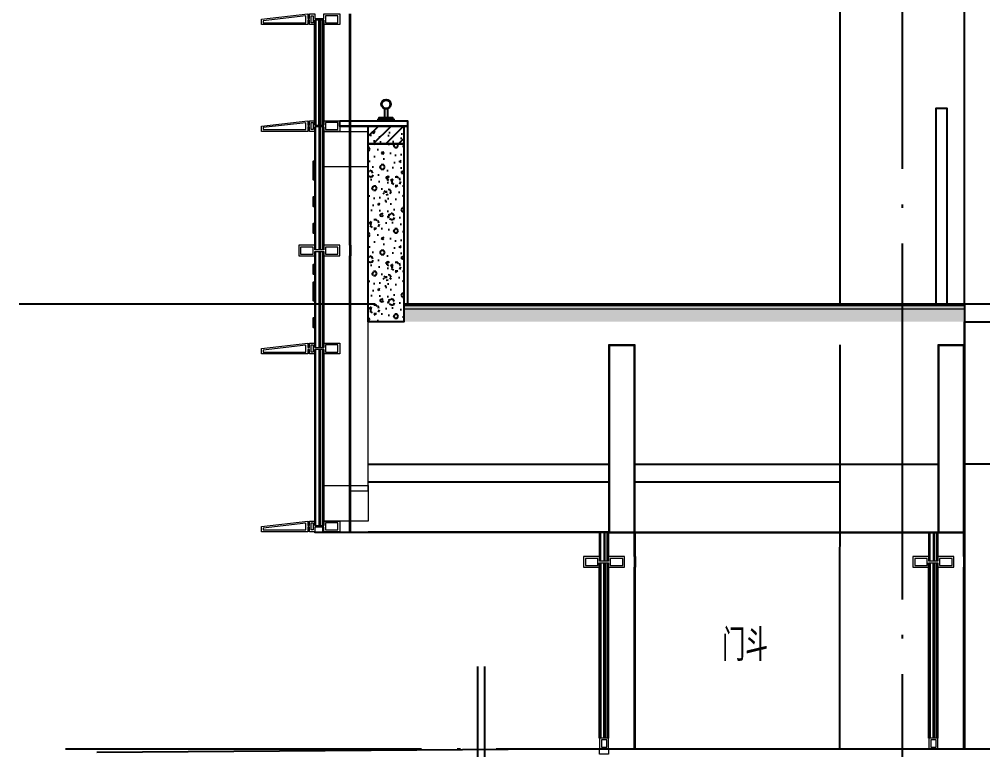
# Model space of a CAD drawing. Extents: x 1147314 to 1218578, y -272074 to -241968.
# Drawn here: x 1147314 to 1152727, y -266517 to -262412 of the extents above; entities that cross this region are included whole.
import ezdxf

# ---------------------------------------------------------------- set-up
doc = ezdxf.new("R2010")
doc.units = 0
doc.header["$LTSCALE"] = 1000
doc.header["$MEASUREMENT"] = 0
doc.linetypes.add('230303生产综合楼-平面图_t8$0$DOTE', pattern=[2.42, 2, -0.2, 0.02, -0.2])
doc.linetypes.add('DOTE', pattern=[2.42, 2, -0.2, 0.02, -0.2])
for name, color, linetype in [('A-AXIS', 1, 'DOTE'), ('A-DOOR-FIRE', 4, 'Continuous'), ('A-SECT-SURF', 6, 'Continuous'), ('A-看线', 115, 'Continuous'), ('DIM_SYMB', 3, 'Continuous'), ('DOTE', 1, 'Continuous'), ('EVTR', 2, 'Continuous'), ('LY_MC_section A', 140, 'Continuous'), ('PUB_HATCH', 8, 'Continuous'), ('PUB_TEXT', 7, 'Continuous'), ('SURFACE', 6, 'Continuous'), ('WALL', 255, 'Continuous'), ('吊顶', 183, 'Continuous'), ('墙身抹灰', 6, 'Continuous')]:
    doc.layers.add(name, color=color, linetype=linetype)
for name, color, linetype, lineweight in [('A-WALL-INSL', 241, 'Continuous', 0), ('WALL-CURT-GLAZ', 120, 'Continuous', 0), ('WALL-CURT-METL', 211, 'Continuous', 0), ('墙身分层线', 253, 'Continuous', 18)]:
    doc.layers.add(name, color=color, linetype=linetype, lineweight=lineweight)
doc.layers.add('DIM_MODI', color=6, linetype='Continuous', plot=False)
doc.styles.add('_TCH_DIM', font='SIMPLEX', dxfattribs={"bigfont": 'GBCBIG'})

# ---------------------------------------------------------------- blocks, each defined once
blk = doc.blocks.new('A$C071d96ed')
at = {"layer": 'A-看线'}
for points in [[(44, -690), (44, 0)], [(50, -690), (50, 0)], [(196, -665), (196, -25)], [(200, -665), (200, -25)]]:
    blk.add_lwpolyline(points, dxfattribs=at)
at = {"layer": 'WALL-CURT-GLAZ'}
for p, q in [((0, -690), (0, 0)), ((6, -690), (6, 0)), ((25, -690), (25, 0)), ((31, -690), (31, 0))]:
    blk.add_line(p, q, dxfattribs=at)
blk = doc.blocks.new('A$C42b86bd6')
at = {"layer": 'A-看线'}
for points in [[(286, 0), (286, -60)], [(290, 0), (290, -60)]]:
    blk.add_lwpolyline(points, dxfattribs=at)
at = {"layer": 'WALL-CURT-METL'}
for points in [[(230, -60), (230, 0), (140, 0), (140, -25), (90, -25), (90, 0), (0, 0), (0, -60), (90, -60), (90, -35), (140, -35), (140, -60)], [(80, -25), (80, -10), (10, -10), (10, -50), (80, -50)], [(220, -50), (220, -10), (150, -10), (150, -35), (150, -50)]]:
    blk.add_lwpolyline(points, close=True, dxfattribs=at)
blk = doc.blocks.new('A$C38d1714a')
at = {"layer": 'A-WALL-INSL'}
blk.add_lwpolyline([(0, 0), (250, 0), (250, -200), (0, -200)], close=True, dxfattribs=at)
blk = doc.blocks.new('A$C37e4a2ef')
at = {"layer": 'A-看线'}
for points in [[(196, -60), (196, 0)], [(200, -60), (200, 0)]]:
    blk.add_lwpolyline(points, dxfattribs=at)
at = {"layer": 'WALL-CURT-METL'}
for points in [[(140, -60), (50, -60), (50, -35), (0, -35), (0, -60), (-30, -60), (-30, -35), (-40, -35), (-40, -60), (-300, -60), (-300, -30), (-40, 0), (-40, -25), (-30, -25), (-30, 0), (0, 0), (0, -25), (50, -25), (50, 0), (140, 0)], [(-50, -50), (-50, -11.2), (-290, -38.9), (-290, -50)], [(-20, -10), (-10, -10), (-10, -50), (-20, -50)], [(130, -25), (130, -10), (60, -10), (60, -50), (130, -50)]]:
    blk.add_lwpolyline(points, close=True, dxfattribs=at)
blk = doc.blocks.new('A$C827e71c0')
at = {"layer": 'A-DOOR-FIRE'}
blk.add_blockref('A$C42b86bd6', (-90, 0), dxfattribs=at)
blk = doc.blocks.new('A$C7aab0e27')
at = {"layer": 'A-DOOR-FIRE'}
blk.add_blockref('A$C37e4a2ef', (0, 0), dxfattribs=at)
blk = doc.blocks.new('A$C429b8df4')
at = {"layer": '吊顶'}
for points in [[(-9, 97.9), (-9, 30)], [(9, 97.9), (9, 30)]]:
    blk.add_lwpolyline(points, dxfattribs=at)
for points in [[(43.4, 30), (-43.4, 30), (-43.4, 39.2), (43.4, 39.2)], [(36.9, 39.2), (-37.9, 39.2), (-37.9, 48.4), (36.9, 48.4)]]:
    blk.add_lwpolyline(points, close=True, dxfattribs=at)
for radius in [26.5, 23.5]:
    blk.add_circle((0, 122.8), radius, dxfattribs=at)
blk = doc.blocks.new('A$Ce295fa89')
blk.add_wipeout([(0, 0), (2685.8, 0), (2685.8, -40), (0, -40)]).dxf.layer = 'DIM_SYMB'
at = {"layer": 'DIM_SYMB'}
for points in [[(0, 0), (1295.2, 0), (1310.5, 42), (1325.3, -42), (1340.2, 0), (2685.8, 0)], [(0, -40), (1295.2, -40), (1310.5, 2), (1325.3, -82), (1340.2, -40), (2685.8, -40)]]:
    blk.add_lwpolyline(points, dxfattribs=at)
blk = doc.blocks.new('A$C2bf41351')
at = {"layer": 'WALL-CURT-METL'}
blk.add_lwpolyline([(50, -35), (50, 0), (0, 0), (0, -60), (50, -60), (50, -35)], dxfattribs=at)
blk.add_lwpolyline([(40, -25), (40, -10), (10, -10), (10, -50), (40, -50)], close=True, dxfattribs=at)

msp = doc.modelspace()

# ---------------------------------------------------------------- hatches: boundary and pattern name
at = {"layer": 'PUB_HATCH'}
h = msp.add_hatch(dxfattribs=at)
h.set_pattern_fill('钢筋混凝土', color=256, scale=20, style=0)
h.set_pattern_definition([(45, (-14383.106, -52110.973), (-35.355339, 35.355339), []), (50, (-14383.1, -52110.97), (143.452037, -12.550427), [15, -165]), (355, (-14383.1, -52110.97), (-27.750267, 150.438427), [12, -132]), (100.4514, (-14371.15, -52112.02), (115.701876, 137.887908), [12.748038, -140.228422]), (46.1842, (-14383.1, -52070.97), (213.44821, -33.103803), [22.5, -247.5]), (96.6356, (-14365.32, -52073.73), (186.93254, 194.823574), [19.122058, -210.3426]), (351.1842, (-14383.1, -52070.97), (186.93239, 194.82372), [18, -198]), (21, (-14363.1, -52080.97), (119.38141, -80.523778), [15, -165]), (326, (-14363.1, -52080.97), (48.663066, 145.030009), [12, -132]), (71.4514, (-14353.16, -52087.68), (168.044526, 64.5061), [12.748038, -140.228422]), (37.5, (-14383.106, -52110.973), (2.431971, 66.5787708), [0, -130.4, 0, -134, 0, -132.5]), (7.5, (-14383.106, -52110.97), (52.6139075, 78.8823424), [0, -76.4, 0, -127.4, 0, -50.5]), (327.5, (-14427.706, -52110.973), (106.7644872, -4.5109743), [0, -50, 0, -156, 0, -207]), (317.5, (-14447.71, -52110.97), (116.637234, 20.0209965), [0, -65, 0, -103.6, 0, -147])])
h.paths.add_polyline_path([(1149274.4, -263011.6), (1149474.4, -263011.6), (1149474.4, -263111.6), (1149274.4, -263111.6)])
h = msp.add_hatch(dxfattribs=at)
h.set_pattern_fill('加气混凝土', color=256, scale=20, style=0)
h.set_pattern_definition([(0, (-14312.3, -52184.17), (120, 240), [0, -240]), (0, (-14452.7, -52216.57), (120, 240), [0, -240]), (0, (-14374.7, -52218.97), (120, 240), [0, -240]), (0, (-14289.5, -52148.17), (120, 240), [0, -240]), (0, (-14389.1, -52230.97), (120, 240), [0, -240]), (0, (-14265.5, -51996.97), (120, 240), [0, -240]), (0, (-14338.7, -52016.17), (120, 240), [0, -240]), (0, (-14300.3, -52046.17), (120, 240), [0, -240]), (0, (-14495.9, -52050.97), (120, 240), [0, -240]), (0, (-14378.3, -52061.77), (120, 240), [0, -240]), (0, (-14423.9, -52122.97), (120, 240), [0, -240]), (0, (-14421.5, -52212.97), (120, 240), [0, -240]), (0, (-14331.5, -52222.57), (120, 240), [0, -240]), (0, (-14265.5, -52116.97), (120, 240), [0, -240]), (0, (-14489.9, -52154.17), (120, 240), [0, -240]), (0, (-14469.5, -52113.37), (120, 240), [0, -240]), (0, (-14375.9, -52130.17), (120, 240), [0, -240]), (0, (-14409.5, -52164.97), (120, 240), [0, -240]), (0, (-14428.7, -52085.77), (120, 240), [0, -240]), (0, (-14398.7, -51995.77), (120, 240), [0, -240]), (0, (-14480.3, -52204.57), (120, 240), [0, -240]), (0, (-14348.3, -52044.97), (120, 240), [0, -240]), (0, (-14459.9, -52041.37), (120, 240), [0, -240]), (0, (-14479.1, -52010.17), (120, 240), [0, -240]), (130.601294, (-14280.249, -52072.116), (-599.99999337, 720.00000315), [10.53662, -4414.8444]), (18.4349488, (-14297.39, -52067.544), (599.9999978, 239.9999982), [10.842096, -1507.05116]), (90, (-14297.39, -52077.83), (120, 240), [10.285714, -469.71426]), (161.565051, (-14287.106, -52081.26), (-600.000003, 239.9999821), [10.842096, -1507.05116]), (53.1301023, (-14287.106, -52081.26), (120.0000002, 239.9999999), [11.42857, -1188.5714]), (135, (-14277.96, -52203.544), (-120.0000145, 239.999984), [9.697464, -669.12504]), (45, (-14291.68, -52203.544), (119.999999, 239.999999), [9.697464, -669.12504]), (135, (-14284.82, -52210.4), (-120.0000145, 239.999984), [9.697464, -669.12504]), (45, (-14284.82, -52210.4), (119.999999, 239.999999), [9.697464, -669.12504]), (116.56505, (-14393.4, -52042.4), (-2e-05, 479.999987), [12.77753, -255.5506]), (180, (-14399.1, -52030.97), (-120, 240), [13.714286, -226.2857]), (63.434949, (-14418.53, -52042.4), (1e-06, 479.999998), [12.77753, -255.5506]), (116.56505, (-14412.82, -52053.83), (-2e-05, 479.999987), [12.77753, -255.5506]), (0, (-14412.82, -52053.83), (120, 240), [13.714286, -226.2857]), (63.434949, (-14399.1, -52053.83), (1e-06, 479.999998), [12.77753, -255.5506]), (107.102728, (-14303.106, -52123.544), (-359.99998624, 1200.000001936), [15.54454, -6513.161]), (143.972626, (-14307.677, -52108.687), (-2279.9999711, 1679.9999981), [15.54454, -3248.808]), (180, (-14320.25, -52099.54), (-120, 240), [14.85714, -225.14284]), (36.0273733, (-14347.677, -52108.687), (2279.99998315, 1679.9999819), [15.54454, -3248.808]), (71.565051, (-14352.25, -52122.4), (360.0000018, 1199.9999979), [14.456126, -1503.43712]), (107.102728, (-14347.677, -52137.259), (-359.99998624, 1200.000001936), [15.54454, -6513.161]), (143.972626, (-14335.106, -52146.402), (-2279.9999711, 1679.9999981), [15.54454, -3248.808]), (0, (-14335.1, -52146.4), (120, 240), [14.85714, -225.14284]), (36.0273733, (-14320.249, -52146.402), (2279.99998315, 1679.9999819), [15.54454, -3248.808]), (71.565051, (-14307.677, -52137.26), (360.0000018, 1199.9999979), [14.456126, -1503.43712]), (150.255118, (-14300.82, -52011.544), (-360.00000085, 239.999997), [9.21401, -1925.72784]), (90, (-14308.82, -52016.12), (120, 240), [9.14286, -470.8571]), (29.7448813, (-14308.82, -52016.116), (360.0000002, 239.9999989), [9.21401, -1925.72784]), (116.56505, (-14356.82, -52181.83), (-2e-05, 479.999987), [12.77753, -255.5506]), (168.690067, (-14362.534, -52170.402), (-1080.0000008, 239.999994), [11.6549, -2435.8742]), (41.1859251, (-14383.106, -52176.116), (2999.99998182, 2639.99997692), [12.14874, -5090.3208]), (90, (-14383.1, -52187.54), (120, 240), [11.42857, -468.5714]), (138.814074, (-14373.963, -52195.544), (-2999.99994668, 2640.00001681), [12.14874, -5090.3208]), (16.6992442, (-14373.963, -52195.544), (3959.99997021, 1199.99998743), [11.93178, -4999.415]), (60.9453959, (-14362.534, -52192.116), (119.99999968, 239.99999788), [11.766434, -4930.1358]), (109.983106, (-14457.392, -52081.259), (-600.00000226, 1679.99999555), [13.3768, -5604.879]), (155.556045, (-14461.963, -52068.687), (-1560.00000595, 719.99998504), [13.809194, -5786.0526]), (24.4439547, (-14487.106, -52068.687), (1560.00000078, 719.99999654), [13.809194, -5786.0526]), (70.0168934, (-14491.677, -52081.259), (600.00000181, 1679.99999583), [13.3768, -5604.879]), (109.983106, (-14487.106, -52093.83), (-600.00000226, 1679.99999555), [13.3768, -5604.879]), (160.016893, (-14474.534, -52098.402), (-600.00000035, 239.99998907), [13.3768, -2795.751]), (19.9831065, (-14474.534, -52098.402), (599.9999967, 239.99999962), [13.3768, -2795.751]), (70.0168934, (-14461.963, -52093.83), (600.00000181, 1679.99999583), [13.3768, -5604.879]), (122.005383, (-14368.249, -52102.973), (-120.0000161, 239.99998775), [10.781693, -2253.3736]), (18.4349488, (-14384.25, -52097.26), (599.9999978, 239.9999982), [10.842096, -1507.05116]), (90, (-14384.25, -52107.54), (120, 240), [10.285714, -469.71426]), (161.565051, (-14373.963, -52110.973), (-600.000003, 239.9999821), [10.842096, -1507.05116]), (54.4623222, (-14373.963, -52110.973), (839.99999878, 1199.9999982), [9.83123, -4119.2846]), (116.56505, (-14437.96, -52161.26), (-2e-05, 479.999987), [12.77753, -255.5506]), (180, (-14443.68, -52149.83), (-120, 240), [12.57143, -227.42856]), (59.0362434, (-14463.106, -52161.259), (120.0000004, 239.99999884), [13.32789, -2785.5288]), (120.963756, (-14456.249, -52172.687), (-120.0000164, 239.99998898), [13.32789, -2785.5288]), (0, (-14456.25, -52172.69), (120, 240), [12.57143, -227.42856]), (63.434949, (-14443.68, -52172.69), (1e-06, 479.999998), [12.77753, -255.5506])])
h.paths.add_polyline_path([(1149274.4, -263111.6), (1149474.4, -263111.6), (1149474.4, -264111.6), (1149274.4, -264111.6)])
h = msp.add_hatch(dxfattribs=at)
h.set_pattern_fill('加气混凝土', color=256, scale=10, style=0)
h.set_pattern_definition([(0, (-1882.54, -43505.65), (60, 120), [0, -120]), (0, (-1952.74, -43521.85), (60, 120), [0, -120]), (0, (-1913.74, -43523.05), (60, 120), [0, -120]), (0, (-1871.14, -43487.65), (60, 120), [0, -120]), (0, (-1920.94, -43529.05), (60, 120), [0, -120]), (0, (-1859.14, -43412.05), (60, 120), [0, -120]), (0, (-1895.74, -43421.65), (60, 120), [0, -120]), (0, (-1876.54, -43436.65), (60, 120), [0, -120]), (0, (-1974.34, -43439.05), (60, 120), [0, -120]), (0, (-1915.54, -43444.45), (60, 120), [0, -120]), (0, (-1938.34, -43475.05), (60, 120), [0, -120]), (0, (-1937.14, -43520.05), (60, 120), [0, -120]), (0, (-1892.14, -43524.85), (60, 120), [0, -120]), (0, (-1859.14, -43472.05), (60, 120), [0, -120]), (0, (-1971.34, -43490.65), (60, 120), [0, -120]), (0, (-1961.14, -43470.25), (60, 120), [0, -120]), (0, (-1914.34, -43478.65), (60, 120), [0, -120]), (0, (-1931.14, -43496.05), (60, 120), [0, -120]), (0, (-1940.74, -43456.45), (60, 120), [0, -120]), (0, (-1925.74, -43411.45), (60, 120), [0, -120]), (0, (-1966.54, -43515.85), (60, 120), [0, -120]), (0, (-1900.54, -43436.05), (60, 120), [0, -120]), (0, (-1956.34, -43434.25), (60, 120), [0, -120]), (0, (-1965.94, -43418.65), (60, 120), [0, -120]), (130.601294, (-1866.5104, -43449.621), (-299.999996686, 360.000001574), [5.268311, -2207.4222]), (18.4349488, (-1875.082, -43447.335), (299.9999989, 119.9999991), [5.421048, -753.52558]), (90, (-1875.08, -43452.48), (60, 120), [5.142857, -234.85713]), (161.565051, (-1869.939, -43454.192), (-300.0000015, 119.99999105), [5.421048, -753.52558]), (53.1301023, (-1869.94, -43454.192), (60.0000001, 119.99999994), [5.714286, -594.2857]), (135, (-1865.368, -43515.335), (-60.0000073, 119.9999919), [4.848732, -334.56252]), (45, (-1872.225, -43515.335), (59.9999996, 119.9999995), [4.848732, -334.56252]), (135, (-1868.796, -43518.764), (-60.0000073, 119.9999919), [4.848732, -334.56252]), (45, (-1868.796, -43518.764), (59.9999996, 119.9999995), [4.848732, -334.56252]), (116.565051, (-1923.08, -43434.76), (-1e-05, 239.999993), [6.388765, -127.7753]), (180, (-1925.94, -43429.05), (-60, 120), [6.857143, -113.14285]), (63.434949, (-1935.65, -43434.76), (5e-07, 239.999999), [6.388765, -127.7753]), (116.565051, (-1932.8, -43440.48), (-1e-05, 239.999993), [6.388765, -127.7753]), (0, (-1932.8, -43440.48), (60, 120), [6.857143, -113.14285]), (63.434949, (-1925.94, -43440.48), (5e-07, 239.999999), [6.388765, -127.7753]), (107.102728, (-1877.939, -43475.3353), (-179.999993118, 600.000000968), [7.772269, -3256.5805]), (143.972626, (-1880.225, -43467.907), (-1139.99998555, 839.99999905), [7.772269, -1624.404]), (180, (-1886.51, -43463.34), (-60, 120), [7.428571, -112.57142]), (36.0273733, (-1900.225, -43467.907), (1139.999991575, 839.999990944), [7.772269, -1624.404]), (71.5650511, (-1902.51, -43474.764), (180.00000092, 599.99999897), [7.228063, -751.71856]), (107.102728, (-1900.2247, -43482.1925), (-179.999993118, 600.000000968), [7.772269, -3256.5805]), (143.972626, (-1893.939, -43486.764), (-1139.99998555, 839.99999905), [7.772269, -1624.404]), (0, (-1893.94, -43486.76), (60, 120), [7.428571, -112.57142]), (36.0273733, (-1886.51, -43486.764), (1139.999991575, 839.999990944), [7.772269, -1624.404]), (71.5650511, (-1880.225, -43482.192), (180.00000092, 599.99999897), [7.228063, -751.71856]), (150.255118, (-1876.796, -43419.335), (-180.00000043, 119.99999851), [4.607004, -962.86392]), (90, (-1880.796, -43421.62), (60, 120), [4.571429, -235.42855]), (29.7448813, (-1880.796, -43421.621), (180.0000001, 119.99999944), [4.607004, -962.86392]), (116.565051, (-1904.8, -43504.48), (-1e-05, 239.999993), [6.388765, -127.7753]), (168.690067, (-1907.653, -43498.764), (-540.0000004, 119.99999699), [5.827451, -1217.9371]), (41.1859251, (-1917.939, -43501.621), (1499.999990912, 1319.999988458), [6.074369, -2545.1604]), (90, (-1917.94, -43507.335), (60, 120), [5.714286, -234.2857]), (138.814074, (-1913.3675, -43511.3353), (-1499.999973338, 1320.000008407), [6.074369, -2545.1604]), (16.6992442, (-1913.3675, -43511.3353), (1979.999985103, 599.999993716), [5.96589, -2499.7075]), (60.9453959, (-1907.653, -43509.621), (59.99999984, 119.999998939), [5.883217, -2465.0679]), (109.983106, (-1955.082, -43454.1925), (-300.00000113, 839.999997777), [6.6884, -2802.4395]), (155.556045, (-1957.3675, -43447.907), (-780.000002973, 359.99999252), [6.904597, -2893.0263]), (24.4439547, (-1969.939, -43447.907), (780.00000039, 359.999998268), [6.904597, -2893.0263]), (70.0168934, (-1972.2247, -43454.1925), (300.000000904, 839.999997916), [6.6884, -2802.4395]), (109.983106, (-1969.939, -43460.478), (-300.00000113, 839.999997777), [6.6884, -2802.4395]), (160.016893, (-1963.653, -43462.764), (-300.00000018, 119.99999453), [6.6884, -1397.8755]), (19.9831065, (-1963.653, -43462.764), (299.99999835, 119.99999981), [6.6884, -1397.8755]), (70.0168934, (-1957.3675, -43460.478), (300.000000904, 839.999997916), [6.6884, -2802.4395]), (122.005383, (-1910.51, -43465.05), (-60.00000805, 119.99999387), [5.390846, -1126.6868]), (18.4349488, (-1918.51, -43462.192), (299.9999989, 119.9999991), [5.421048, -753.52558]), (90, (-1918.51, -43467.335), (60, 120), [5.142857, -234.85713]), (161.565051, (-1913.368, -43469.05), (-300.0000015, 119.99999105), [5.421048, -753.52558]), (54.4623222, (-1913.3675, -43469.0496), (419.99999939, 599.9999991), [4.915614, -2059.6423]), (116.565051, (-1945.37, -43494.19), (-1e-05, 239.999993), [6.388765, -127.7753]), (180, (-1948.22, -43488.48), (-60, 120), [6.285714, -113.71428]), (59.0362434, (-1957.939, -43494.192), (60.000000195, 119.99999942), [6.663946, -1392.7644]), (120.963756, (-1954.51, -43499.907), (-60.0000082, 119.99999449), [6.663946, -1392.7644]), (0, (-1954.51, -43499.91), (60, 120), [6.285714, -113.71428]), (63.434949, (-1948.22, -43499.91), (5e-07, 239.999999), [6.388765, -127.7753])])
h.paths.add_polyline_path([(1152624.4, -264111.6), (1152624.4, -264041.6), (1149474.5, -264041.6), (1149474.5, -264111.6)])
at = {"layer": '墙身分层线'}
h = msp.add_hatch(dxfattribs=at)
h.set_pattern_fill('混凝土', color=256, scale=10)
h.set_pattern_definition([(50, (-1917.94, -43469.05), (71.7260183, -6.2752135), [7.5, -82.5]), (355, (-1917.94, -43469.05), (-13.8751334, 75.2192134), [6, -66]), (100.4514, (-1911.96, -43469.57), (57.850938, 68.9439542), [6.374019, -70.114211]), (46.1842, (-1917.94, -43449.05), (106.724105, -16.5519014), [11.25, -123.75]), (96.6356, (-1909.05, -43450.43), (93.466271, 97.411787), [9.561029, -105.1713]), (351.1842, (-1917.94, -43449.05), (93.466195, 97.41186), [9, -99]), (21, (-1907.94, -43454.05), (59.6907052, -40.261889), [7.5, -82.5]), (326, (-1907.94, -43454.05), (24.331533, 72.5150045), [6, -66]), (71.4514, (-1902.965, -43457.405), (84.022263, 32.2530497), [6.374019, -70.114211]), (37.5, (-1917.94, -43469.05), (1.21598553, 33.2893854), [0, -65.2, 0, -67, 0, -66.25]), (7.5, (-1917.94, -43469.05), (26.3069537, 39.4411712), [0, -38.2, 0, -63.7, 0, -25.25]), (327.5, (-1940.24, -43469.05), (53.3822436, -2.2554872), [0, -25, 0, -78, 0, -103.5]), (317.5, (-1950.24, -43469.05), (58.318617, 10.0104982), [0, -32.5, 0, -51.8, 0, -73.5])])
h.paths.add_polyline_path([(1152624.4, -264041.6), (1152624.4, -264021.6), (1149474.5, -264021.6), (1149474.5, -264041.6)])

# ---------------------------------------------------------------- linework, layer by layer
at = {"layer": 'A-AXIS'}
msp.add_line((1147573.2, -266511.6), (1157487, -266511.6), dxfattribs=at)
at = {"layer": 'A-SECT-SURF'}
msp.add_line((1150774.4, -266511.6), (1157487, -266511.6), dxfattribs=at)
for points in [[(1149474.4, -264011.6), (1152624.4, -264011.6), (1152624.4, -264111.6)], [(1149474.5, -264011.6), (1152624.4, -264011.6)], [(1149474.5, -264011.6), (1152624.4, -264011.6)], [(1150624.4, -266511.6), (1157487, -266511.6)], [(1150624.4, -266511.6), (1157487, -266511.6)]]:
    msp.add_lwpolyline(points, dxfattribs=at)
at = {"layer": 'A-WALL-INSL'}
for points in [[(1149024.4, -263041.6), (1149274.4, -263041.6), (1149274.4, -263241.6), (1149024.4, -263241.6)], [(1149174.4, -264161.6), (1149174.4, -265061.6), (1149274.4, -265061.6), (1149274.4, -264161.6), (1149274.4, -263241.6), (1149174.4, -263241.6)]]:
    msp.add_lwpolyline(points, close=True, dxfattribs=at)
at = {"layer": 'A-看线'}
for p, q in [((1151924.4, -260241.6), (1151924.4, -264011.6)), ((1152624.4, -264011.6), (1152624.4, -260241.6)), ((1152624.8, -264111.6), (1152624.4, -266511.6)), ((1151924.4, -266511.6), (1151924.8, -264241.6))]:
    msp.add_line(p, q, dxfattribs=at)
for points in [[(1149018.5, -263006.6), (1149018.5, -262416.6)], [(1149024.5, -263006.6), (1149024.5, -262416.6)], [(1149170.4, -262981.6), (1149170.4, -262441.6)], [(1149174.4, -262981.6), (1149174.4, -262441.6)], [(1149018.4, -264256.6), (1149018.4, -263716.6)], [(1149024.4, -264256.6), (1149024.4, -263716.6)], [(1149170.4, -264231.6), (1149170.4, -263741.6)], [(1149174.4, -264231.6), (1149174.4, -263741.6)], [(1156211.6, -264911.6), (1152624.4, -264911.6), (1152624.4, -264111.6), (1156211.6, -264111.6)], [(1149018.4, -265256.6), (1149018.4, -264266.6)], [(1149024.4, -265256.6), (1149024.4, -264266.6)], [(1149170.4, -265231.6), (1149170.4, -264291.6)], [(1149174.4, -265231.6), (1149174.4, -264291.6)], [(1149274.4, -264911.6), (1150624.4, -264911.6)], [(1150774.4, -264911.6), (1152474.4, -264911.6)], [(1149274.4, -265011.6), (1150624.4, -265011.6)], [(1150774.4, -265011.6), (1151924.4, -265011.6)], [(1149018.4, -265266.6), (1149018.4, -265291.6)], [(1149274.4, -265291.6), (1150624.4, -265291.6)]]:
    msp.add_lwpolyline(points, dxfattribs=at)
at = {"layer": 'A-看线', "elevation": 0}
for points in [[(1150618.4, -265456.5), (1150618.4, -265297.6)], [(1150624.4, -265456.5), (1150624.4, -265297.6)], [(1150770.4, -265431.5), (1150770.4, -265297.6)], [(1150774.4, -265431.5), (1150774.4, -265297.6)], [(1152468.4, -265456.5), (1152468.4, -265297.6)], [(1152474.4, -265456.5), (1152474.4, -265297.6)], [(1152620.4, -265431.5), (1152620.4, -265297.6)], [(1152624.4, -265431.5), (1152624.4, -265297.6)], [(1150618.5, -266451.6), (1150618.5, -265466.5)], [(1150624.4, -266451.6), (1150624.4, -265466.5)], [(1150770.4, -266511.6), (1150770.4, -265491.5)], [(1150774.4, -266511.6), (1150774.4, -265491.5)], [(1152468.5, -266451.5), (1152468.5, -265466.5)], [(1152474.4, -266451.5), (1152474.4, -265466.5)], [(1152620.4, -266511.6), (1152620.4, -265491.5)], [(1152624.4, -266511.6), (1152624.4, -265491.5)]]:
    msp.add_lwpolyline(points, dxfattribs=at)
at = {"layer": 'DOTE', "linetype": '230303生产综合楼-平面图_t8$0$DOTE'}
for p, q in [((1152274.4, -258831.6), (1152274.4, -270831.8)), ((1147313.8, -264011.6), (1157487, -264011.6))]:
    msp.add_line(p, q, dxfattribs=at)
at = {"layer": 'EVTR'}
msp.add_lwpolyline([(1152464.4, -264011.6), (1152464.4, -262911.6), (1152524.4, -262911.6), (1152524.4, -264011.6)], dxfattribs=at)
at = {"layer": 'LY_MC_section A'}
for points in [[(1148974.5, -263006.6), (1148974.5, -262416.6)], [(1148980.5, -263006.6), (1148980.5, -262416.6)], [(1148999.5, -263006.6), (1148999.5, -262416.6)], [(1149005.5, -263006.6), (1149005.5, -262416.6)]]:
    msp.add_lwpolyline(points, dxfattribs=at)
at = {"layer": 'LY_MC_section A', "color": 41}
for points in [[(1148974.4, -263211.6), (1148964.4, -263211.6), (1148964.4, -263311.6), (1148974.4, -263311.6)], [(1148974.4, -263411.6), (1148964.4, -263411.6), (1148964.4, -263461.6), (1148974.4, -263461.6)], [(1148974.4, -263561.6), (1148964.4, -263561.6), (1148964.4, -263611.6), (1148974.4, -263611.6)], [(1148974.4, -263791.6), (1148964.4, -263791.6), (1148964.4, -263841.6), (1148974.4, -263841.6)], [(1148974.4, -263891.6), (1148964.4, -263891.6), (1148964.4, -263991.6), (1148974.4, -263991.6)], [(1148974.4, -264091.6), (1148964.4, -264091.6), (1148964.4, -264141.6), (1148974.4, -264141.6)]]:
    msp.add_lwpolyline(points, close=True, dxfattribs=at)
at = {"layer": 'LY_MC_section A', "elevation": 0}
for points in [[(1150574.5, -266451.6), (1150574.5, -265466.5)], [(1150580.5, -266451.6), (1150580.5, -265466.5)], [(1150599.5, -266451.6), (1150599.5, -265466.5)], [(1150605.5, -266451.6), (1150605.5, -265466.5)], [(1152424.5, -266451.5), (1152424.5, -265466.5)], [(1152430.5, -266451.5), (1152430.5, -265466.5)], [(1152449.5, -266451.5), (1152449.5, -265466.5)], [(1152455.5, -266451.5), (1152455.5, -265466.5)]]:
    msp.add_lwpolyline(points, dxfattribs=at)
at = {"layer": 'WALL'}
for points in [[(1149274.4, -263011.6), (1149474.4, -263011.6), (1149474.4, -263111.6), (1149274.4, -263111.6)], [(1149274.4, -263111.6), (1149474.4, -263111.6), (1149474.4, -264111.6), (1149274.4, -264111.6)]]:
    msp.add_lwpolyline(points, close=True, dxfattribs=at)
at = {"layer": 'WALL-CURT-GLAZ'}
for p, q in [((1148974.4, -264256.6), (1148974.4, -263716.6)), ((1148980.4, -264256.6), (1148980.4, -263716.6)), ((1148999.4, -264256.6), (1148999.4, -263716.6)), ((1149005.4, -264256.6), (1149005.4, -263716.6)), ((1148974.4, -265256.6), (1148974.4, -264266.6)), ((1148980.4, -265256.6), (1148980.4, -264266.6)), ((1148999.4, -265256.6), (1148999.4, -264266.6)), ((1149005.4, -265256.6), (1149005.4, -264266.6)), ((1150574.4, -265456.5, 0), (1150574.4, -265297.6, 0)), ((1150580.4, -265456.5, 0), (1150580.4, -265297.6, 0)), ((1150599.4, -265456.5, 0), (1150599.4, -265297.6, 0)), ((1150605.4, -265456.5, 0), (1150605.4, -265297.6, 0)), ((1152424.4, -265456.5, 0), (1152424.4, -265297.6, 0)), ((1152430.4, -265456.5, 0), (1152430.4, -265297.6, 0)), ((1152449.4, -265456.5, 0), (1152449.4, -265297.6, 0)), ((1152455.4, -265456.5, 0), (1152455.4, -265297.6, 0))]:
    msp.add_line(p, q, dxfattribs=at)
for points in [[(1149114.4, -263011.6), (1149274.4, -263011.6), (1149274.4, -263016.6), (1149114.4, -263016.6)], [(1150624.4, -265297.6), (1150774.4, -265297.6), (1150774.4, -264241.6), (1150624.4, -264241.6)], [(1150630.4, -265291.6), (1150768.4, -265291.6), (1150768.4, -264247.6), (1150630.4, -264247.6)], [(1152474.4, -265297.6), (1152624.4, -265297.6), (1152624.4, -264241.6), (1152474.4, -264241.6)], [(1152480.4, -265291.6), (1152618.4, -265291.6), (1152618.4, -264247.6), (1152480.4, -264247.6)]]:
    msp.add_lwpolyline(points, close=True, dxfattribs=at)
msp.add_lwpolyline([(1150624.4, -265297.6), (1148974.4, -265297.6), (1148974.4, -265291.6), (1150624.4, -265291.6)], dxfattribs=at)
at = {"layer": 'WALL-CURT-GLAZ', "elevation": 0}
for points in [[(1150774.4, -265291.6), (1152474.4, -265291.6)], [(1150774.4, -265297.6), (1152474.4, -265297.6)]]:
    msp.add_lwpolyline(points, dxfattribs=at)
at = {"layer": 'WALL-CURT-METL'}
msp.add_lwpolyline([(1150624.4, -266486.6), (1150624.4, -266451.6), (1150574.4, -266451.6), (1150574.4, -266511.6), (1150624.4, -266511.6), (1150624.4, -266486.6)], dxfattribs=at)
for points in [[(1150614.5, -266486.6), (1150614.5, -266461.6), (1150584.4, -266461.6), (1150584.4, -266501.6), (1150614.5, -266501.6)], [(1150574.4, -266511.6), (1150624.5, -266511.6), (1150624.5, -266541.6), (1150574.4, -266541.6)]]:
    msp.add_lwpolyline(points, close=True, dxfattribs=at)
at = {"layer": '墙身分层线'}
for p, q in [((1152624.4, -264021.6), (1149474.5, -264021.6)), ((1152624.4, -264041.6), (1149474.5, -264041.6))]:
    msp.add_line(p, q, dxfattribs=at)
at = {"layer": '墙身抹灰'}
msp.add_lwpolyline([(1149114.4, -262981.6), (1149494.4, -262981.6), (1149494.4, -263011.6), (1149114.4, -263011.6)], close=True, dxfattribs=at)
msp.add_lwpolyline([(1149474.4, -263011.6), (1149494.4, -263011.6), (1149494.4, -264011.6)], dxfattribs=at)

# ---------------------------------------------------------------- block references
at = {"layer": 'A-DOOR-FIRE'}
for name, p in [('A$C7aab0e27', (1148974.4, -264231.6)), ('A$C37e4a2ef', (1148974.4, -265231.6))]:
    msp.add_blockref(name, p, dxfattribs=at)
at = {"layer": 'DIM_MODI'}
msp.add_blockref('A$C2bf41351', (1152424.5, -266451.6, 0), dxfattribs=at)
at = {"layer": 'LY_MC_section A'}
for name, p in [('A$C37e4a2ef', (1148974.4, -262381.6)), ('A$C37e4a2ef', (1148974.4, -262981.6)), ('A$C827e71c0', (1148974.4, -263681.6)), ('A$C42b86bd6', (1150484.4, -265431.5, 0)), ('A$C42b86bd6', (1152334.4, -265431.5, 0))]:
    msp.add_blockref(name, p, dxfattribs=at)
at = {"layer": 'SURFACE'}
for name, p in [('A$C071d96ed', (1148974.4, -263016.6)), ('A$C38d1714a', (1149024.4, -265031.6))]:
    msp.add_blockref(name, p, dxfattribs=at)
at = {"layer": '吊顶'}
msp.add_blockref('A$C429b8df4', (1149374.4, -263011.6), dxfattribs=at)

# ---------------------------------------------------------------- texts
at = {"layer": 'PUB_TEXT', "style": '_TCH_DIM'}
msp.add_text('门斗', height=178.72, dxfattribs=at).set_placement((1151263.4, -266017.6))

# ---------------------------------------------------------------- next in the draw order: block references
at = {"layer": 'DIM_SYMB', "rotation": 270}
msp.add_blockref('A$Ce295fa89', (1149927.7, -266048, 0), dxfattribs=at)

# ---------------------------------------------------------------- next in the draw order: linework, layer by layer
at = {"layer": 'SURFACE'}
msp.add_lwpolyline([(1150574.4, -266511.6), (1147749.4, -266531.6)], dxfattribs=at)

doc.saveas('drawing.dxf')
